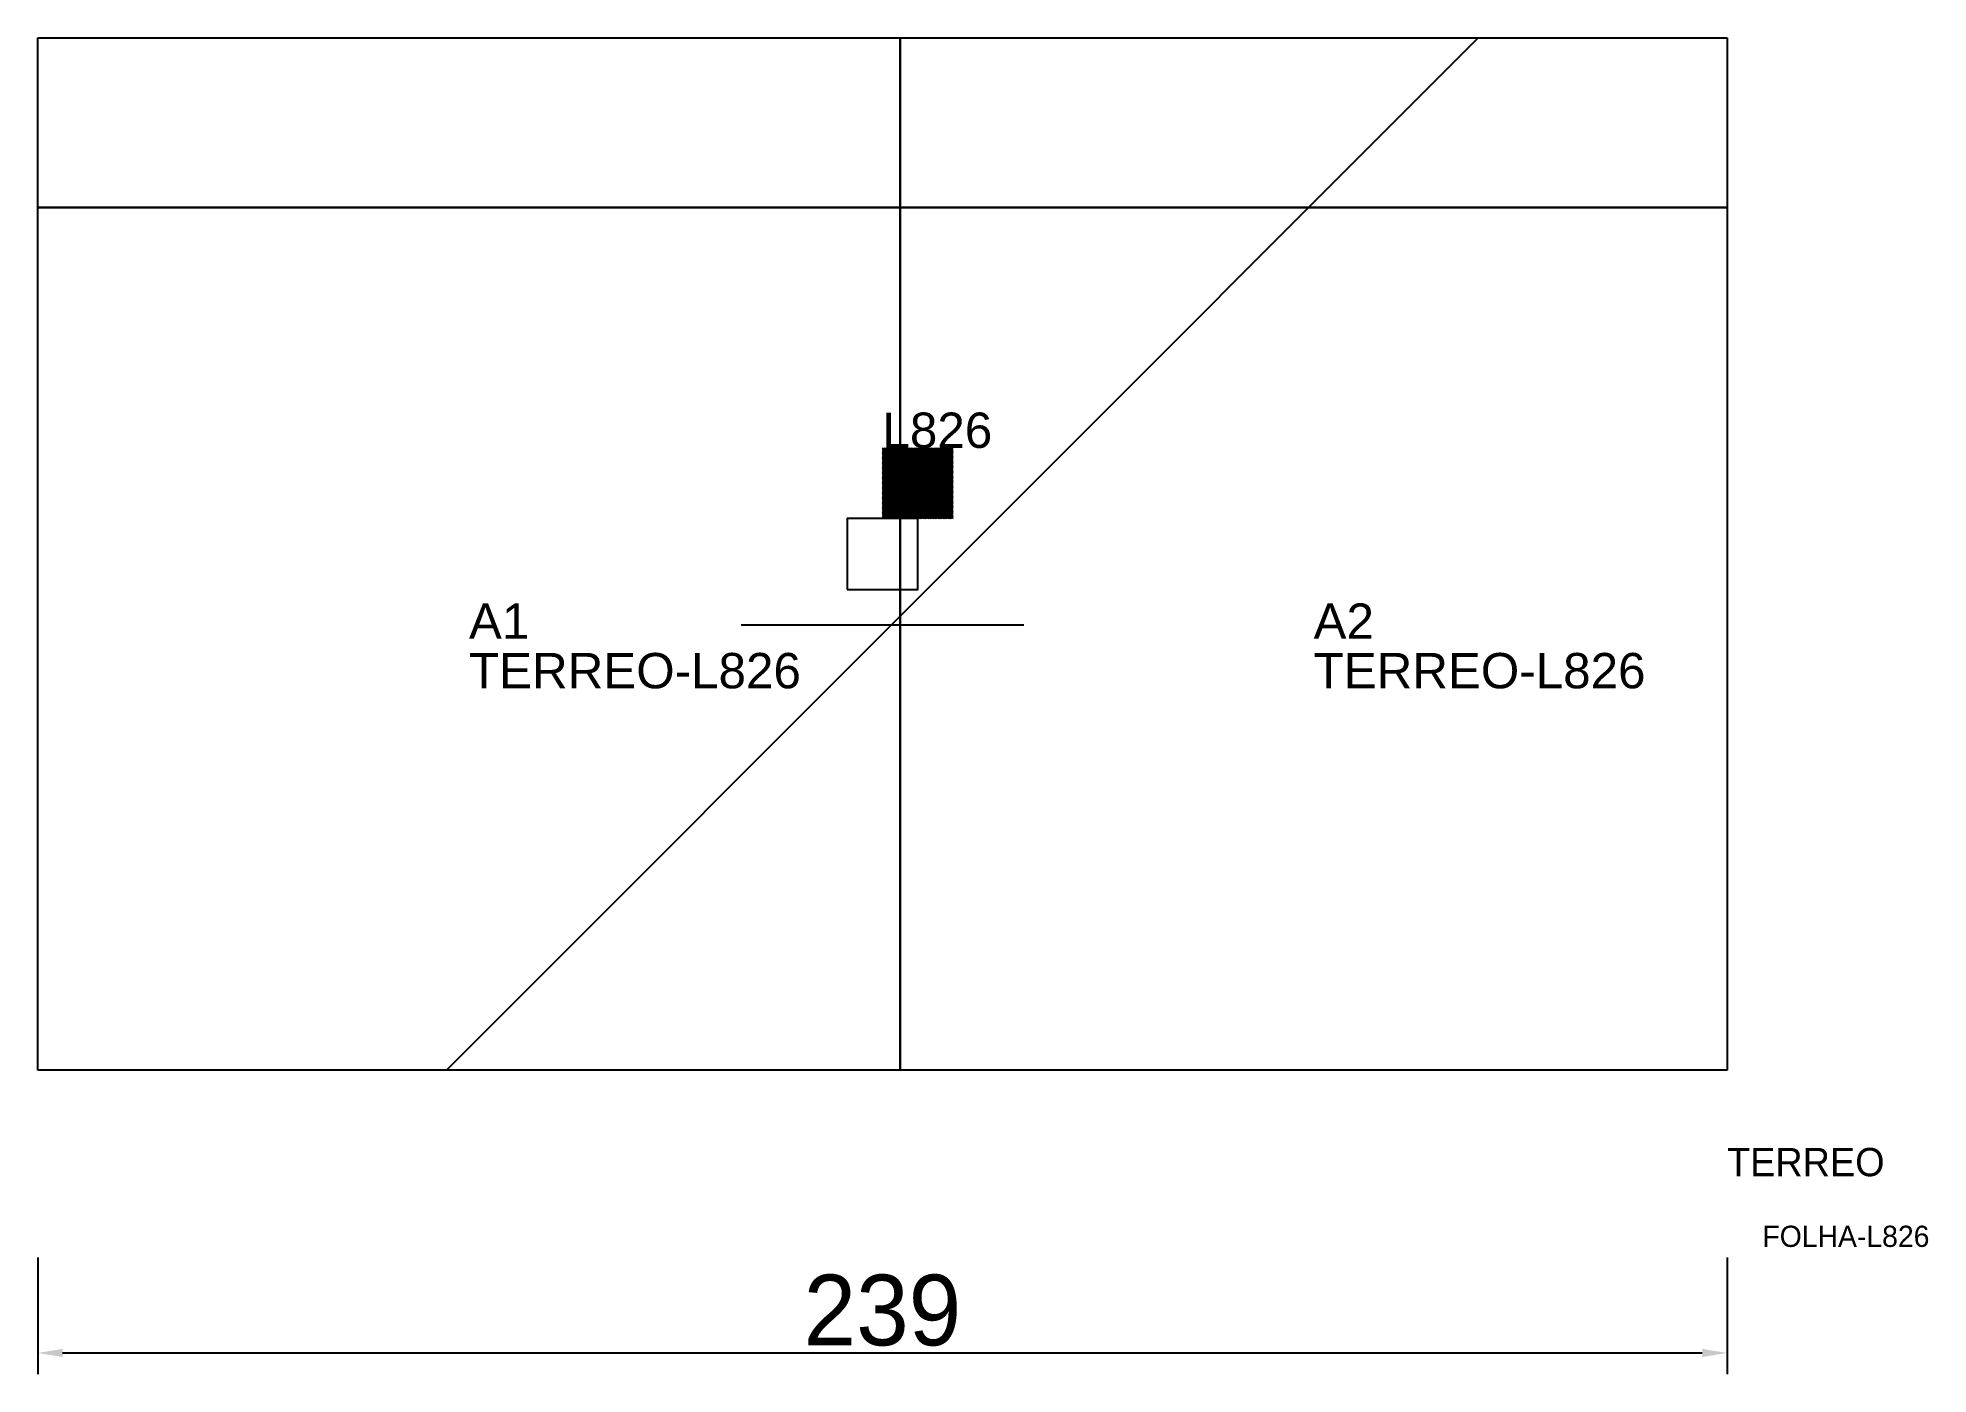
# Model space of a CAD drawing. Header units: metres. Extents: x 222 to 490, y 12 to 202.
import ezdxf

# ---------------------------------------------------------------- set-up
doc = ezdxf.new("R2010")
doc.units = ezdxf.units.M
for name, color, linetype in [('3', 3, 'CONTINUOUS'), ('AUX00', 7, 'CONTINUOUS'), ('COTA', 241, 'CONTINUOUS'), ('FOLHA', 255, 'CONTINUOUS'), ('Hachura', 251, 'CONTINUOUS'), ('NOMENCLATURA', 7, 'CONTINUOUS'), ('Nível', 160, 'CONTINUOUS'), ('Painéis', 200, 'CONTINUOUS'), ('Pilares', 5, 'CONTINUOUS'), ('REAPROVEITAMENTO', 251, 'CONTINUOUS'), ('SARR_2.2x7', 40, 'CONTINUOUS')]:
    doc.layers.add(name, color=color, linetype=linetype)
doc.styles.add('ARIAL', font='Arial.ttf')
doc.styles.add('STR_STANDARD', font='arial.ttf')
doc.dimstyles.new('EZ DXF', dxfattribs={"dimtxt": 10, "dimasz": 3.5, "dimexe": 3, "dimexo": 1.5, "dimgap": 1, "dimtad": 1, "dimdec": 1, "dimdsep": 46, "dimcen": 2.5, "dimazin": 3, "dimtfac": 1, "dimtmove": 0, "dimatfit": 3})

msp = doc.modelspace()

# ---------------------------------------------------------------- hatches: boundary and pattern name
at = {"layer": 'Hachura'}
h = msp.add_hatch(dxfattribs=at)
h.set_pattern_fill('ANSI31', scale=50)
h.paths.add_polyline_path([(461.2, 55.5), (222.2, 55.5), (222.2, 201.5), (461.2, 201.5), (461.2, 105)])
h = msp.add_hatch(dxfattribs=at)
h.set_pattern_fill('ANSI31', scale=50)
h.paths.add_polyline_path([(461.2, 55.5), (222.2, 55.5), (222.2, 201.5), (461.2, 201.5), (461.2, 105)])
at = {"layer": 'Reaproveitamento'}
h = msp.add_hatch(dxfattribs=at)
h.set_pattern_fill('SOLID')
h.paths.add_polyline_path([(341.7, 133.5), (351.7, 133.5), (351.7, 143.5), (341.7, 143.5)])
h = msp.add_hatch(dxfattribs=at)
h.set_pattern_fill('SOLID')
h.paths.add_polyline_path([(341.7, 133.5), (351.7, 133.5), (351.7, 143.5), (341.7, 143.5)])

# ---------------------------------------------------------------- linework, layer by layer
at = {"layer": '3'}
for points in [[(344.2, 55.5), (344.2, 201.5)], [(344.2, 55.5), (344.2, 201.5)], [(222.2, 177.5), (461.2, 177.5)], [(222.2, 177.5), (461.2, 177.5)]]:
    msp.add_lwpolyline(points, close=True, dxfattribs=at)
at = {"layer": 'Painéis', "color": 200}
for p, q in [((222.2, 55.5), (222.2, 201.5)), ((222.2, 201.5), (461.2, 201.5)), ((222.2, 55.5), (222.2, 201.5)), ((222.2, 201.5), (461.2, 201.5)), ((461.2, 201.5), (461.2, 105)), ((461.2, 201.5), (461.2, 105)), ((461.2, 105), (461.2, 55.5)), ((461.2, 105), (461.2, 55.5)), ((461.2, 55.5), (222.2, 55.5)), ((461.2, 55.5), (222.2, 55.5))]:
    msp.add_line(p, q, dxfattribs=at)
at = {"layer": 'Pilares'}
msp.add_lwpolyline([(336.7, 123.5), (346.7, 123.5), (346.7, 133.5), (336.7, 133.5)], close=True, dxfattribs=at)
msp.add_lwpolyline([(336.7, 123.5), (346.7, 123.5), (346.7, 133.5), (336.7, 133.5)], close=True, dxfattribs=at)
at = {"layer": 'SARR_2.2x7'}
msp.add_line((321.7, 118.5), (361.7, 118.5), dxfattribs=at)
msp.add_line((321.7, 118.5), (361.7, 118.5), dxfattribs=at)

# ---------------------------------------------------------------- texts
at = {"layer": '3', "style": 'STR_STANDARD'}
for s, p in [('A1', (283.2, 116.5)), ('A1', (283.2, 116.5)), ('A2', (402.7, 116.5)), ('A2', (402.7, 116.5))]:
    msp.add_text(s, height=5, dxfattribs=at).set_placement(p)
at = {"layer": 'AUX00', "style": 'STR_STANDARD'}
for p in [(283.2, 109.5), (283.2, 109.5), (402.7, 109.5), (402.7, 109.5)]:
    msp.add_text('TERREO-L826', height=5, dxfattribs=at).set_placement(p)
at = {"layer": 'FOLHA'}
msp.add_text('FOLHA-L826', height=3, dxfattribs=at).set_placement((466.2, 30.5))
msp.add_text('FOLHA-L826', height=3, dxfattribs=at).set_placement((466.2, 30.5))
at = {"layer": 'NOMENCLATURA', "insert": (341.7, 148.5), "char_height": 5, "attachment_point": 1, "style": 'ARIAL'}
msp.add_mtext('L826', dxfattribs=at)
msp.add_mtext('L826', dxfattribs=at)
at = {"layer": 'Nível'}
msp.add_text('TERREO', height=4, dxfattribs=at).set_placement((461.2, 40.5))
msp.add_text('TERREO', height=4, dxfattribs=at).set_placement((461.2, 40.5))

# ---------------------------------------------------------------- dimensions: what is measured, and where the dimension line sits
at = {"layer": 'COTA'}
msp.add_linear_dim(base=(222.2, 15.5), p1=(222.2, 30.5), p2=(461.2, 30.5), dimstyle='EZ DXF', dxfattribs=at).render()
msp.add_linear_dim(base=(222.2, 15.5), p1=(222.2, 30.5), p2=(461.2, 30.5), dimstyle='EZ DXF', dxfattribs=at).render()

doc.saveas('drawing.dxf')
